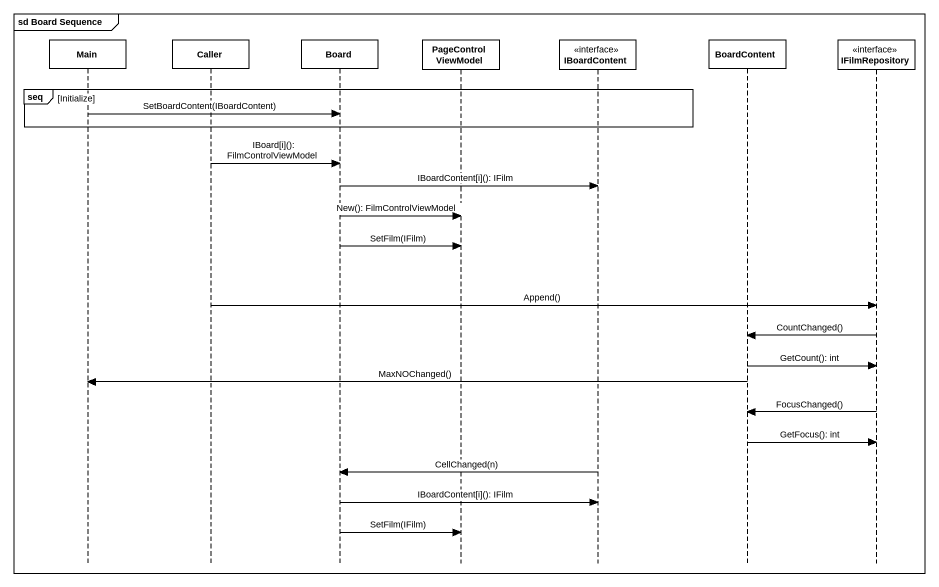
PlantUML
@startuml
mainframe sd Board Sequence
hide footbox
participant Main
participant Caller
participant Board
participant PageControlViewModel
participant IBoardContent <<interface>>
participant BoardContent
participant IFilmRepository <<interface>>

group seq [Initialize]
  Main -> Board : SetBoardContent(IBoardContent)
end
Caller -> Board : IBoard[i](): FilmControlViewModel
Board -> IBoardContent : IBoardContent[i](): IFilm
Board -> PageControlViewModel : New(): FilmControlViewModel
Board -> PageControlViewModel : SetFilm(IFilm)
Caller -> IFilmRepository : Append()
IFilmRepository -> BoardContent : CountChanged()
BoardContent -> IFilmRepository : GetCount(): int
BoardContent -> Main : MaxNOChanged()
IFilmRepository -> BoardContent : FocusChanged()
BoardContent -> IFilmRepository : GetFocus(): int
IBoardContent -> Board : CellChanged(n)
Board -> IBoardContent : IBoardContent[i](): IFilm
Board -> PageControlViewModel : SetFilm(IFilm)
@enduml
